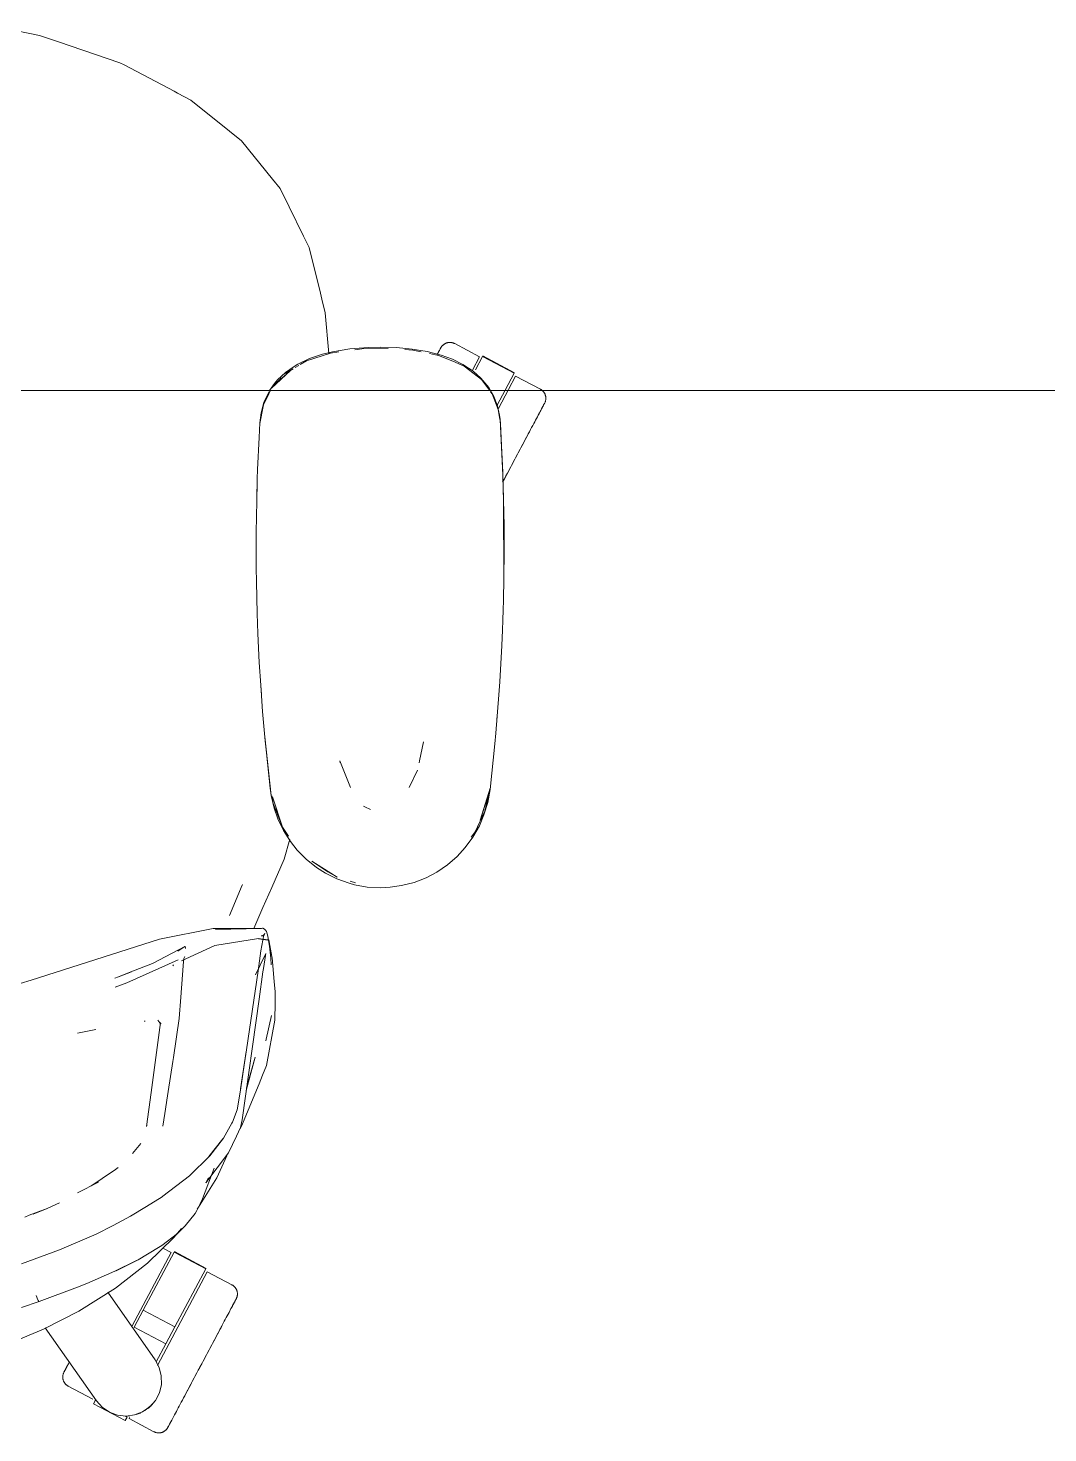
# Model space of a CAD drawing. Header units: millimetres. Extents: x 155927 to 317870, y -36033 to 97293.
# Drawn here: x 170094 to 170493, y 19776 to 20325 of the extents above; entities that cross this region are included whole.
import ezdxf

# ---------------------------------------------------------------- set-up
doc = ezdxf.new("R2010")
doc.units = ezdxf.units.MM
doc.header["$MEASUREMENT"] = 0
doc.layers.add('G-IMPT', color=8, linetype='CONTINUOUS', lineweight=9)
doc.layers.add('I-FURN', color=8, linetype='CONTINUOUS', lineweight=9)

msp = doc.modelspace()

# ---------------------------------------------------------------- linework, layer by layer
at = {"layer": 'G-IMPT'}
for p, q in [((170084.81, 20324.81), (170098.64, 20321.94)), ((170106.07, 20319.43), (170098.64, 20321.94)), ((170106.07, 20319.43), (170130.16, 20311.28)), ((170131.82, 20310.4), (170130.16, 20311.28)), ((170151.33, 20300.1), (170131.82, 20310.4)), ((170151.33, 20300.1), (170152.7, 20299.38)), ((170157.83, 20296.67), (170152.7, 20299.38)), ((170157.83, 20296.67), (170172.97, 20284.46)), ((170177.63, 20280.7), (170172.97, 20284.46)), ((170189.8, 20265.75), (170177.63, 20280.7)), ((170189.8, 20265.75), (170192.78, 20262.1)), ((170192.78, 20262.1), (170196.3, 20254.94)), ((170201.95, 20243.47), (170196.3, 20254.94)), ((170201.95, 20243.47), (170204.1, 20239.1)), ((170204.1, 20239.1), (170208.5, 20221.16)), ((170208.5, 20221.16), (170209.08, 20218.79)), ((170210.38, 20213.5), (170209.08, 20218.79)), ((170211.82, 20197.62), (170210.38, 20213.5)), ((170209.36, 20197.33), (170213.28, 20198.31)), ((170215.74, 20198.22), (170212.44, 20197.76)), ((170213.28, 20198.31), (170220.05, 20199.42)), ((170227.36, 20200), (170220.05, 20199.42)), ((170224.7, 20199.48), (170221.92, 20199.09)), ((170224.7, 20199.48), (170231.87, 20199.71)), ((170227.36, 20200), (170231.87, 20200.09)), ((170231.87, 20200.09), (170238.21, 20199.91)), ((170234.98, 20199.52), (170231.87, 20199.71)), ((170244.36, 20199.34), (170238.21, 20199.91)), ((170244.69, 20198.93), (170241.49, 20199.12)), ((170244.36, 20199.34), (170250.29, 20198.34)), ((170247.92, 20198.27), (170244.69, 20198.93)), ((170255.77, 20196.91), (170250.29, 20198.34)), ((170194.81, 20190.13), (170198.26, 20192.58)), ((170199.63, 20193.38), (170198.26, 20192.58)), ((170200.13, 20192.98), (170198.69, 20192.12)), ((170204.27, 20195.59), (170199.63, 20193.38)), ((170203.05, 20194.73), (170200.6, 20193.26)), ((170212.44, 20197.76), (170203.05, 20194.73)), ((170209.36, 20197.33), (170204.27, 20195.59)), ((170254.66, 20196.89), (170251.19, 20197.6)), ((170254.66, 20196.89), (170260.28, 20194.56)), ((170255.77, 20196.91), (170260.1, 20195.33)), ((170264.18, 20193.34), (170260.1, 20195.33)), ((170264.67, 20192.72), (170260.28, 20194.56)), ((170264.18, 20193.34), (170268.23, 20190.69)), ((170271.46, 20187.5), (170264.67, 20192.72)), ((170196.84, 20190.96), (170189.45, 20184.05)), ((170193.11, 20188), (170189.45, 20184.05)), ((170191.76, 20187.27), (170190.62, 20185.94)), ((170195.21, 20189.54), (170191.68, 20186.47)), ((170191.76, 20187.27), (170194.81, 20190.13)), ((170197.9, 20191.65), (170194.75, 20189.76)), ((170196.84, 20190.96), (170195.37, 20189.68)), ((170268.23, 20190.69), (170271.26, 20188.02)), ((170274.34, 20184.28), (170271.26, 20188.02)), ((170274.73, 20183.09), (170271.46, 20187.5)), ((170188.34, 20181.82), (170186.24, 20177.56)), ((170188.42, 20182.72), (170186.44, 20178.4)), ((170188.34, 20181.82), (170188.97, 20183.09)), ((170188.67, 20183.09), (170190.62, 20185.94)), ((170189.45, 20184.05), (170191.68, 20186.47)), ((170275.02, 20183.09), (170274.34, 20184.28)), ((170276.3, 20180.85), (170275.03, 20183.07)), ((170275.63, 20181.88), (170275.03, 20182.68)), ((170278.04, 20175.68), (170275.63, 20181.88)), ((170186.24, 20177.56), (170184.87, 20170.21)), ((170185.37, 20174.45), (170186.44, 20178.4)), ((170276.3, 20180.85), (170277.69, 20177.21)), ((170278.06, 20175.86), (170277.69, 20177.21)), ((170184.87, 20170.44), (170185.37, 20174.45)), ((170278.04, 20175.68), (170278.62, 20171.83)), ((170278.06, 20175.86), (170278.5, 20173.47)), ((170278.76, 20171.82), (170278.5, 20173.47)), ((170279.8, 20151.24), (170278.76, 20171.82)), ((170279.84, 20150.03), (170278.76, 20171.82)), ((170278.76, 20171.82), (170278.87, 20170.21)), ((170184.59, 20164.77), (170184.87, 20170.44)), ((170279.84, 20150.03), (170278.87, 20170.21)), ((170184.59, 20164.77), (170183.97, 20152.21)), ((170183.47, 20133), (170183.85, 20148.67)), ((170183.85, 20148.67), (170183.97, 20152.21)), ((170280.31, 20129.85), (170279.8, 20151.24)), ((170280.15, 20139.68), (170279.8, 20151.24)), ((170279.8, 20151.24), (170279.84, 20150.03)), ((170280.31, 20129.85), (170279.84, 20150.03)), ((170183.79, 20145.27), (170183.64, 20141.94)), ((170183.64, 20139.72), (170183.64, 20141.94)), ((170280.26, 20109.66), (170280.15, 20139.68)), ((170280.31, 20129.85), (170280.15, 20139.68)), ((170280.15, 20139.68), (170280.35, 20120.46)), ((170183.47, 20133), (170183.42, 20128.49)), ((170280.29, 20131.88), (170280.22, 20133.79)), ((170183.42, 20128.49), (170183.42, 20113.77)), ((170280.26, 20109.66), (170280.31, 20129.85)), ((170280.27, 20129.85), (170280.29, 20131.88)), ((170280.26, 20109.66), (170280.35, 20120.46)), ((170183.5, 20108.3), (170183.42, 20113.77)), ((170183.5, 20108.3), (170183.79, 20096)), ((170280.26, 20109.66), (170280.1, 20101.24)), ((170183.63, 20101.52), (170183.63, 20103.6)), ((170183.71, 20099.87), (170183.63, 20101.52)), ((170279.71, 20089.49), (170280.1, 20101.24)), ((170184.09, 20088.12), (170183.79, 20096)), ((170279.85, 20094.37), (170279.96, 20096.31)), ((170279.96, 20096.31), (170279.97, 20097.8)), ((170279.71, 20089.49), (170279.45, 20083.46)), ((170184.09, 20088.12), (170184.62, 20076.81)), ((170278.64, 20069.32), (170279.45, 20083.46)), ((170185.18, 20067.94), (170184.62, 20076.81)), ((170185.18, 20067.94), (170185.91, 20057.65)), ((170185.32, 20065.9), (170185.23, 20067.8)), ((170278.32, 20064.23), (170278.64, 20069.32)), ((170185.32, 20065.9), (170185.45, 20064.48)), ((170278.32, 20064.23), (170277.07, 20049.18)), ((170186.9, 20046.25), (170185.91, 20057.65)), ((170277.67, 20056.05), (170277.5, 20054.38)), ((170189.25, 20024.82), (170186.8, 20047.77)), ((170186.8, 20047.77), (170188.92, 20027.64)), ((170189.25, 20024.82), (170186.9, 20046.25)), ((170248.85, 20045.84), (170247.28, 20038.4)), ((170276.73, 20045.05), (170274.82, 20027.12)), ((170277.07, 20049.18), (170276.73, 20045.05)), ((170216.15, 20038.34), (170216.29, 20037.64)), ((170216.15, 20038.34), (170220.29, 20027.91)), ((170243.25, 20028.01), (170246.51, 20034.79)), ((170247.07, 20037.64), (170247.28, 20038.4)), ((170189.25, 20024.82), (170188.92, 20027.64)), ((170189.25, 20024.82), (170190.41, 20019.86)), ((170189.47, 20024.74), (170190.04, 20021.69)), ((170193.65, 20012.47), (170189.84, 20024.32)), ((170192.75, 20015.17), (170189.84, 20024.32)), ((170274.82, 20027.64), (170270.99, 20015.17)), ((170270.99, 20015.17), (170273.9, 20024.32)), ((170272.78, 20018.67), (170274.69, 20027.07)), ((170274.82, 20027.64), (170273.9, 20024.32)), ((170274.82, 20027.12), (170273.92, 20022.08)), ((170190.04, 20021.69), (170193.24, 20013.5)), ((170191.86, 20015.72), (170190.41, 20019.86)), ((170225.82, 20020.39), (170225.37, 20020.68)), ((170228.04, 20019.37), (170225.82, 20020.39)), ((170272.78, 20018.67), (170269.04, 20010.6)), ((170270.65, 20012.98), (170272.46, 20017.21)), ((170272.46, 20017.21), (170273.92, 20022.08)), ((170194.05, 20011.14), (170191.86, 20015.72)), ((170193.65, 20012.47), (170192.75, 20015.17)), ((170193.65, 20012.47), (170196.07, 20008.89)), ((170270.65, 20012.98), (170268.13, 20008.54)), ((170194.05, 20011.14), (170196.77, 20006.82)), ((170194.33, 19999.98), (170196.59, 20007.8)), ((170199.4, 20003.51), (170196.77, 20006.82)), ((170265.14, 20004.45), (170268.13, 20008.54)), ((170267.44, 20008.49), (170269.04, 20010.6)), ((170202.95, 19999.9), (170199.4, 20003.51)), ((170258.14, 19997.69), (170261.97, 20001.01)), ((170265.14, 20004.45), (170261.97, 20001.01)), ((170194.33, 19999.98), (170189.47, 19988.86)), ((170202.95, 19999.9), (170206.92, 19996.72)), ((170215.08, 19992.86), (170205.13, 19999.18)), ((170211.4, 19995.02), (170205.13, 19999.18)), ((170210.47, 19994.45), (170206.92, 19996.72)), ((170215.08, 19992.86), (170211.4, 19995.02)), ((170253.97, 19994.86), (170249.81, 19992.67)), ((170253.97, 19994.86), (170258.14, 19997.69)), ((170173.02, 19977.96), (170177.95, 19989.82)), ((170178.05, 19990.08), (170177.95, 19989.82)), ((170214.98, 19992.21), (170210.47, 19994.45)), ((170214.98, 19992.21), (170219.75, 19990.5)), ((170221.88, 19989.93), (170219.75, 19990.5)), ((170220.19, 19991.3), (170222.22, 19990.68)), ((170226.83, 19989.05), (170221.88, 19989.93)), ((170240.23, 19989.58), (170235.72, 19988.93)), ((170240.23, 19989.58), (170245.1, 19990.84)), ((170249.81, 19992.67), (170245.1, 19990.84)), ((170189.47, 19988.86), (170186.05, 19981.02)), ((170231.87, 19988.76), (170226.83, 19989.05)), ((170231.87, 19988.76), (170235.72, 19988.93)), ((170186.05, 19981.02), (170182.49, 19972.85)), ((170166.59, 19972.82), (170185.46, 19972.86)), ((170167.48, 19972.38), (170185.92, 19972.96)), ((170167.48, 19972.38), (170185.46, 19972.86)), ((170186.04, 19972.99), (170185.17, 19972.8)), ((170185.46, 19972.86), (170185.29, 19972.83)), ((170185.92, 19972.96), (170185.46, 19972.86)), ((170186.04, 19972.99), (170186.61, 19972.6)), ((170095.39, 19952.63), (170145.63, 19968.62)), ((170145.63, 19968.62), (170166.59, 19972.82)), ((170167.29, 19966.19), (170184.34, 19968.9)), ((170187.92, 19968.22), (170184.34, 19968.9)), ((170187.92, 19968.22), (170184.37, 19968.84)), ((170184.37, 19968.84), (170188.33, 19968.45)), ((170185.17, 19972.8), (170185.29, 19972.83)), ((170186.39, 19970.36), (170185.28, 19964.09)), ((170185.84, 19970.01), (170185.35, 19969.93)), ((170185.84, 19970.01), (170186.39, 19970.33)), ((170186.22, 19969.74), (170186.78, 19970.83)), ((170186.22, 19969.74), (170186.39, 19970.36)), ((170186.39, 19970.33), (170186.78, 19970.83)), ((170187.11, 19972.22), (170186.61, 19972.6)), ((170187.11, 19972.22), (170187.43, 19971.69)), ((170187.98, 19969.82), (170187.43, 19971.69)), ((170188.51, 19966.54), (170187.98, 19969.82)), ((170188.77, 19966.13), (170188.33, 19968.45)), ((170142.92, 19959.2), (170153.03, 19964.48)), ((170155.48, 19965.83), (170152.78, 19963.99)), ((170155.48, 19965.83), (170153.03, 19964.48)), ((170167.29, 19966.19), (170154.16, 19960.23)), ((170155.48, 19965.83), (170155.32, 19965.86)), ((170155.61, 19965.8), (170155.48, 19965.83)), ((170155.76, 19965.11), (170155.61, 19965.8)), ((170155.78, 19964.95), (170155.76, 19965.11)), ((170183.19, 19954.69), (170187.19, 19963.12)), ((170184.17, 19956.24), (170185.28, 19964.09)), ((170187.05, 19962.25), (170186.21, 19957.23)), ((170187.19, 19963.12), (170187.05, 19962.25)), ((170188.51, 19966.54), (170188.59, 19965.93)), ((170189.11, 19961.24), (170188.59, 19965.93)), ((170188.77, 19966.13), (170189.58, 19961.88)), ((170189.62, 19961.41), (170189.58, 19961.88)), ((170132.81, 19951.65), (170152.97, 19960.57)), ((170142.92, 19959.2), (170134.45, 19955.94)), ((170150.8, 19958.19), (170151.07, 19958.63)), ((170154.57, 19954.77), (170154.82, 19958.18)), ((170154.86, 19958.55), (170154.82, 19958.18)), ((170154.86, 19958.55), (170155.15, 19961.01)), ((170155.15, 19961.01), (170155.17, 19961.08)), ((170155.45, 19961.85), (170155.17, 19961.08)), ((170186.21, 19957.23), (170186, 19955.94)), ((170189.11, 19961.24), (170189.32, 19958.65)), ((170190.43, 19952.09), (170189.62, 19961.41)), ((170095.39, 19952.63), (170065.42, 19943.45)), ((170129.55, 19953.93), (170128.14, 19953.37)), ((170128.23, 19949.9), (170132.81, 19951.65)), ((170129.55, 19953.93), (170134.66, 19955.95)), ((170134.45, 19955.94), (170129.55, 19953.93)), ((170134.66, 19955.95), (170131.12, 19954.55)), ((170154.57, 19954.77), (170153.94, 19945.93)), ((170179.62, 19925.36), (170184.17, 19956.24)), ((170184.56, 19945.27), (170186, 19955.94)), ((170190.43, 19952.09), (170190.77, 19948.13)), ((170153.32, 19937.68), (170153.94, 19945.93)), ((170190.77, 19948.13), (170190.77, 19943.96)), ((170184.56, 19945.27), (170177.88, 19898.06)), ((170190.74, 19936.99), (170190.77, 19943.96)), ((170139.98, 19936.59), (170139.63, 19936.55)), ((170142.31, 19908.76), (170146.04, 19936.09)), ((170144.93, 19936.95), (170146.17, 19935.38)), ((170146.04, 19936.09), (170146.09, 19935.83)), ((170146.13, 19935.59), (170146.09, 19935.83)), ((170153.31, 19937.6), (170151.1, 19922.39)), ((170153.31, 19937.6), (170153.32, 19937.68)), ((170189.33, 19938.86), (170187.29, 19929.55)), ((170190.74, 19936.99), (170187.5, 19919.3)), ((170113.5, 19931.91), (170120.76, 19933.33)), ((170187.29, 19929.55), (170187.14, 19928.98)), ((170179.52, 19924.76), (170177.22, 19909.6)), ((170179.62, 19925.36), (170177.29, 19910.17)), ((170179.52, 19924.76), (170177.29, 19910.17)), ((170150.85, 19920.84), (170148.99, 19909.06)), ((170151.1, 19922.39), (170150.85, 19920.84)), ((170183.01, 19922.48), (170179.51, 19909.53)), ((170183.01, 19922.48), (170179.66, 19910.59)), ((170187.5, 19919.3), (170185.91, 19915.44)), ((170184.52, 19912.07), (170185.91, 19915.44)), ((170142.31, 19908.76), (170140.53, 19895.4)), ((170147.66, 19900.57), (170148.72, 19907.41)), ((170148.72, 19907.41), (170148.99, 19909.06)), ((170175.92, 19901.93), (170177.22, 19909.6)), ((170177.72, 19895.62), (170184.52, 19912.07)), ((170174.17, 19897.13), (170175.92, 19901.93)), ((170147.66, 19900.57), (170146.91, 19895.5)), ((170170.67, 19890.88), (170173.95, 19896.71)), ((170174.17, 19897.13), (170173.95, 19896.71)), ((170177.88, 19898.06), (170177.24, 19895.06)), ((170140.53, 19895.4), (170140.67, 19895.87)), ((170170.34, 19890.65), (170164.94, 19883.7)), ((170165.25, 19883.91), (170170.67, 19890.88)), ((170170.34, 19890.65), (170167.75, 19887.28)), ((170172.61, 19885.12), (170175.67, 19891.7)), ((170175.67, 19891.7), (170177.24, 19895.06)), ((170176.95, 19894.45), (170177.72, 19895.62)), ((170135.03, 19884.9), (170138.36, 19888.81)), ((170163.69, 19873.47), (170172.61, 19885.12)), ((170164.94, 19883.7), (170167.75, 19887.28)), ((170165.25, 19883.91), (170157.35, 19876.18)), ((170167.98, 19875.36), (170171.96, 19883.99)), ((170118.93, 19872.18), (170122.68, 19874.74)), ((170122.68, 19874.74), (170123.26, 19875.14)), ((170123.26, 19875.14), (170128.39, 19878.63)), ((170128.39, 19878.63), (170129.5, 19879.38)), ((170157.35, 19876.18), (170146.91, 19868.16)), ((170160.86, 19863.91), (170167.98, 19875.36)), ((170166.92, 19879.13), (170162.41, 19867.22)), ((170163.69, 19873.47), (170164.81, 19875.42)), ((170113.49, 19869.45), (170121.7, 19873.69)), ((170118.93, 19872.18), (170121.7, 19873.69)), ((170101.71, 19863.43), (170094.62, 19860.71)), ((170101.71, 19863.43), (170096.26, 19861.12)), ((170106.55, 19865.63), (170101.71, 19863.43)), ((170140.56, 19864.1), (170134.33, 19860.34)), ((170140.56, 19864.1), (170146.65, 19867.99)), ((170146.91, 19868.16), (170146.65, 19867.99)), ((170160.17, 19862.56), (170161.34, 19864.99)), ((170160.86, 19863.91), (170160.36, 19863.15)), ((170161.34, 19864.99), (170162.41, 19867.22)), ((170092.9, 19860.05), (170094.62, 19860.71)), ((170127.54, 19856.77), (170134.33, 19860.34)), ((170159.55, 19861.42), (170155.69, 19856.56)), ((170160.17, 19862.56), (170159.55, 19861.42)), ((170106.58, 19847.2), (170120.81, 19853.38)), ((170127.54, 19856.77), (170120.81, 19853.38)), ((170152.67, 19853.66), (170146.54, 19848.95)), ((170154.16, 19855.57), (170151.25, 19851.99)), ((170152.67, 19853.66), (170155.69, 19856.56)), ((170106.58, 19847.2), (170091.71, 19841.74)), ((170137.25, 19843.35), (170145.25, 19848.08)), ((170151.25, 19851.99), (170140.95, 19842.03)), ((170146.54, 19848.95), (170145.25, 19848.08)), ((170128.19, 19838.82), (170137.25, 19843.35)), ((170128.19, 19838.82), (170136.65, 19843.05)), ((170128.35, 19832.23), (170140.95, 19842.03)), ((170128.64, 19839.04), (170137.25, 19843.35)), ((170137.25, 19843.35), (170136.65, 19843.05)), ((170128.19, 19838.82), (170117.24, 19834.05)), ((170128.64, 19839.04), (170128.19, 19838.82)), ((170113.56, 19832.57), (170098.59, 19827)), ((170117.24, 19834.05), (170113.56, 19832.57)), ((170128.35, 19832.23), (170114.06, 19823.25)), ((170098.6, 19827.04), (170091.66, 19824.63)), ((170097.81, 19828.27), (170097.39, 19829.32)), ((170097.39, 19829.32), (170097.61, 19828.73)), ((170097.81, 19828.27), (170097.61, 19828.73)), ((170097.81, 19828.27), (170098.09, 19827.62)), ((170097.81, 19828.27), (170098.19, 19827.44)), ((170098.09, 19827.62), (170098.19, 19827.44)), ((170098.46, 19827.04), (170098.19, 19827.44)), ((170098.19, 19827.44), (170098.42, 19827.05)), ((170098.46, 19827.04), (170098.42, 19827.05)), ((170098.59, 19827), (170098.46, 19827.04)), ((170098.46, 19827.04), (170098.6, 19827.04)), ((170114.06, 19823.25), (170100.28, 19816.16)), ((170082.3, 19808.65), (170100.28, 19816.16))]:
    msp.add_line(p, q, dxfattribs=at)
at = {"layer": 'I-FURN'}
for p, q in [((170254.69, 20198.18), (170254.5, 20197.81)), ((170254.59, 20197.99), (170254.78, 20198.34)), ((170254.87, 20198.52), (170254.69, 20198.18)), ((170254.78, 20198.34), (170254.95, 20198.66)), ((170255.03, 20198.81), (170254.87, 20198.52)), ((170254.95, 20198.66), (170255.1, 20198.94)), ((170255.17, 20199.07), (170255.03, 20198.81)), ((170255.1, 20198.94), (170255.22, 20199.18)), ((170255.28, 20199.29), (170255.17, 20199.07)), ((170255.22, 20199.18), (170255.33, 20199.38)), ((170255.38, 20199.47), (170255.28, 20199.29)), ((170255.33, 20199.38), (170255.42, 20199.54)), ((170255.45, 20199.61), (170255.38, 20199.47)), ((170255.42, 20199.54), (170255.48, 20199.66)), ((170255.51, 20199.71), (170255.45, 20199.61)), ((170255.48, 20199.66), (170255.53, 20199.75)), ((170255.54, 20199.77), (170255.51, 20199.71)), ((170255.53, 20199.75), (170255.55, 20199.79)), ((170255.55, 20199.79), (170255.54, 20199.77)), ((170255.55, 20199.79), (170255.63, 20199.93)), ((170255.55, 20199.79), (170255.55, 20199.79)), ((170255.63, 20199.93), (170255.71, 20200.07)), ((170255.71, 20200.07), (170255.8, 20200.21)), ((170255.8, 20200.21), (170255.9, 20200.34)), ((170255.9, 20200.34), (170256, 20200.46)), ((170256, 20200.46), (170256.1, 20200.59)), ((170256.1, 20200.59), (170256.21, 20200.7)), ((170256.21, 20200.7), (170256.33, 20200.82)), ((170256.33, 20200.82), (170256.44, 20200.93)), ((170256.44, 20200.93), (170256.57, 20201.03)), ((170256.57, 20201.03), (170256.7, 20201.13)), ((170256.7, 20201.13), (170256.83, 20201.22)), ((170256.83, 20201.22), (170256.96, 20201.31)), ((170256.96, 20201.31), (170257.1, 20201.39)), ((170257.1, 20201.39), (170257.24, 20201.47)), ((170257.24, 20201.47), (170257.38, 20201.54)), ((170257.38, 20201.54), (170257.53, 20201.61)), ((170257.53, 20201.61), (170257.68, 20201.67)), ((170257.68, 20201.67), (170257.83, 20201.72)), ((170257.83, 20201.72), (170257.99, 20201.77)), ((170257.99, 20201.77), (170258.14, 20201.81)), ((170258.14, 20201.81), (170258.3, 20201.85)), ((170258.3, 20201.85), (170258.46, 20201.88)), ((170258.46, 20201.88), (170258.62, 20201.9)), ((170258.62, 20201.9), (170258.78, 20201.92)), ((170258.78, 20201.92), (170258.94, 20201.93)), ((170258.94, 20201.93), (170259.1, 20201.93)), ((170259.1, 20201.93), (170259.26, 20201.93)), ((170259.26, 20201.93), (170259.42, 20201.92)), ((170259.42, 20201.92), (170259.58, 20201.9)), ((170259.58, 20201.9), (170259.74, 20201.88)), ((170259.74, 20201.88), (170259.9, 20201.85)), ((170259.9, 20201.85), (170260.06, 20201.82)), ((170260.06, 20201.82), (170260.21, 20201.78)), ((170260.21, 20201.78), (170260.37, 20201.73)), ((170260.37, 20201.73), (170260.52, 20201.68)), ((170260.52, 20201.68), (170260.67, 20201.62)), ((170260.67, 20201.62), (170260.82, 20201.55)), ((170260.82, 20201.55), (170260.96, 20201.48)), ((170260.96, 20201.48), (170261, 20201.46)), ((170270.69, 20196.31), (170261, 20201.46)), ((170254.15, 20197.16), (170254.38, 20197.59)), ((170254.5, 20197.81), (170254.28, 20197.4)), ((170254.38, 20197.59), (170254.59, 20197.99)), ((170267.93, 20191.12), (170270.69, 20196.31)), ((170269.1, 20191.2), (170271.92, 20196.49)), ((170271.92, 20196.49), (170284.28, 20189.92)), ((170284.37, 20190.09), (170272.01, 20196.67)), ((170284.28, 20189.92), (170280.72, 20183.23)), ((170282, 20183.51), (170284.81, 20188.8)), ((170294.5, 20183.65), (170284.81, 20188.8)), ((169394.07, 20183.09), (171394.07, 20183.09)), ((171394.07, 20183.09), (169394.07, 20183.09)), ((170280.72, 20183.23), (170277.63, 20177.41)), ((170278.08, 20176.13), (170282, 20183.51)), ((170294.5, 20183.65), (170294.64, 20183.57)), ((170294.64, 20183.57), (170294.78, 20183.49)), ((170294.78, 20183.49), (170294.91, 20183.4)), ((170294.91, 20183.4), (170295.04, 20183.3)), ((170295.04, 20183.3), (170295.17, 20183.2)), ((170295.17, 20183.2), (170295.29, 20183.1)), ((170295.29, 20183.1), (170295.41, 20182.99)), ((170295.41, 20182.99), (170295.52, 20182.87)), ((170295.52, 20182.87), (170295.63, 20182.75)), ((170295.63, 20182.75), (170295.74, 20182.63)), ((170295.74, 20182.63), (170295.84, 20182.5)), ((170295.84, 20182.5), (170295.93, 20182.37)), ((170295.93, 20182.37), (170296.02, 20182.24)), ((170296.02, 20182.24), (170296.1, 20182.1)), ((170296.1, 20182.1), (170296.18, 20181.96)), ((170296.18, 20181.96), (170296.25, 20181.81)), ((170296.25, 20181.81), (170296.32, 20181.67)), ((170296.32, 20181.67), (170296.38, 20181.52)), ((170295.11, 20176.21), (170294.89, 20175.8)), ((170295, 20176), (170295.2, 20176.39)), ((170295.31, 20176.59), (170295.11, 20176.21)), ((170295.2, 20176.39), (170295.39, 20176.75)), ((170295.49, 20176.92), (170295.31, 20176.59)), ((170295.39, 20176.75), (170295.56, 20177.06)), ((170295.65, 20177.22), (170295.49, 20176.92)), ((170295.56, 20177.06), (170295.71, 20177.34)), ((170295.78, 20177.48), (170295.65, 20177.22)), ((170295.71, 20177.34), (170295.84, 20177.58)), ((170295.9, 20177.7), (170295.78, 20177.48)), ((170295.84, 20177.58), (170295.95, 20177.78)), ((170296, 20177.88), (170295.9, 20177.7)), ((170295.95, 20177.78), (170296.03, 20177.95)), ((170296.07, 20178.02), (170296, 20177.88)), ((170296.03, 20177.95), (170296.1, 20178.07)), ((170296.12, 20178.12), (170296.07, 20178.02)), ((170296.1, 20178.07), (170296.14, 20178.15)), ((170296.16, 20178.18), (170296.12, 20178.12)), ((170296.14, 20178.15), (170296.16, 20178.19)), ((170296.17, 20178.2), (170296.16, 20178.18)), ((170296.16, 20178.19), (170296.17, 20178.2)), ((170296.19, 20178.24), (170296.17, 20178.2)), ((170296.26, 20178.38), (170296.19, 20178.24)), ((170296.32, 20178.53), (170296.26, 20178.38)), ((170296.38, 20178.68), (170296.32, 20178.53)), ((170296.38, 20181.52), (170296.43, 20181.37)), ((170296.44, 20178.83), (170296.38, 20178.68)), ((170296.43, 20181.37), (170296.48, 20181.21)), ((170296.48, 20178.98), (170296.44, 20178.83)), ((170296.48, 20181.21), (170296.52, 20181.06)), ((170296.52, 20179.14), (170296.48, 20178.98)), ((170296.52, 20181.06), (170296.56, 20180.9)), ((170296.56, 20179.3), (170296.52, 20179.14)), ((170296.56, 20180.9), (170296.58, 20180.74)), ((170296.59, 20179.46), (170296.56, 20179.3)), ((170296.58, 20180.74), (170296.61, 20180.58)), ((170296.61, 20179.62), (170296.59, 20179.46)), ((170296.61, 20180.58), (170296.62, 20180.42)), ((170296.63, 20179.78), (170296.61, 20179.62)), ((170296.62, 20180.42), (170296.63, 20180.26)), ((170296.63, 20180.26), (170296.64, 20180.1)), ((170296.64, 20180.1), (170296.63, 20179.94)), ((170296.63, 20179.94), (170296.63, 20179.78)), ((170291.9, 20170.18), (170292.29, 20170.9)), ((170292.29, 20170.9), (170292.66, 20171.6)), ((170292.66, 20171.6), (170293.01, 20172.26)), ((170293.01, 20172.26), (170293.35, 20172.89)), ((170293.35, 20172.89), (170293.67, 20173.5)), ((170293.83, 20173.81), (170293.52, 20173.22)), ((170293.67, 20173.5), (170293.97, 20174.06)), ((170294.12, 20174.36), (170293.83, 20173.81)), ((170293.97, 20174.06), (170294.25, 20174.6)), ((170294.4, 20174.88), (170294.12, 20174.36)), ((170294.25, 20174.6), (170294.52, 20175.1)), ((170294.66, 20175.36), (170294.4, 20174.88)), ((170294.52, 20175.1), (170294.77, 20175.57)), ((170294.89, 20175.8), (170294.66, 20175.36)), ((170294.77, 20175.57), (170295, 20176)), ((170288.84, 20164.43), (170289.32, 20165.31)), ((170289.57, 20165.79), (170289.1, 20164.91)), ((170289.32, 20165.31), (170289.78, 20166.18)), ((170290.02, 20166.64), (170289.57, 20165.79)), ((170289.78, 20166.18), (170290.23, 20167.03)), ((170290.47, 20167.48), (170290.02, 20166.64)), ((170290.23, 20167.03), (170290.67, 20167.85)), ((170290.67, 20167.85), (170291.09, 20168.65)), ((170291.09, 20168.65), (170291.5, 20169.43)), ((170291.5, 20169.43), (170291.9, 20170.18)), ((170285.84, 20158.77), (170286.36, 20159.75)), ((170286.63, 20160.27), (170286.12, 20159.3)), ((170286.36, 20159.75), (170286.87, 20160.71)), ((170287.14, 20161.22), (170286.63, 20160.27)), ((170286.87, 20160.71), (170287.37, 20161.66)), ((170287.64, 20162.17), (170287.14, 20161.22)), ((170287.37, 20161.66), (170287.87, 20162.6)), ((170288.14, 20163.1), (170287.64, 20162.17)), ((170287.87, 20162.6), (170288.36, 20163.52)), ((170288.62, 20164.01), (170288.14, 20163.1)), ((170288.36, 20163.52), (170288.84, 20164.43)), ((170289.1, 20164.91), (170288.62, 20164.01)), ((170283.48, 20154.34), (170282.94, 20153.33)), ((170283.19, 20153.79), (170283.72, 20154.8)), ((170284.01, 20155.34), (170283.48, 20154.34)), ((170283.72, 20154.8), (170284.26, 20155.8)), ((170284.54, 20156.34), (170284.01, 20155.34)), ((170284.26, 20155.8), (170284.79, 20156.8)), ((170285.07, 20157.33), (170284.54, 20156.34)), ((170284.79, 20156.8), (170285.31, 20157.79)), ((170285.6, 20158.32), (170285.07, 20157.33)), ((170285.31, 20157.79), (170285.84, 20158.77)), ((170286.12, 20159.3), (170285.6, 20158.32)), ((170280, 20147.8), (170280.53, 20148.79)), ((170280.81, 20149.32), (170280.29, 20148.33)), ((170280.53, 20148.79), (170281.06, 20149.78)), ((170281.34, 20150.32), (170280.81, 20149.32)), ((170281.06, 20149.78), (170281.59, 20150.78)), ((170281.88, 20151.32), (170281.34, 20150.32)), ((170281.59, 20150.78), (170282.12, 20151.78)), ((170282.41, 20152.33), (170281.88, 20151.32)), ((170282.12, 20151.78), (170282.66, 20152.79)), ((170282.94, 20153.33), (170282.41, 20152.33)), ((170282.66, 20152.79), (170283.19, 20153.79)), ((170280.29, 20148.33), (170279.76, 20147.35)), ((170150.13, 19846.18), (170146.97, 19847.86)), ((170134.87, 19817.48), (170150.13, 19846.18)), ((170139.28, 19823.66), (170151.36, 19846.36)), ((170151.36, 19846.36), (170163.72, 19839.79)), ((170163.81, 19839.96), (170151.45, 19846.54)), ((170144.79, 19802.06), (170164.25, 19838.67)), ((170163.72, 19839.79), (170151.64, 19817.08)), ((170173.94, 19833.52), (170164.25, 19838.67)), ((170125.39, 19830.68), (170143.9, 19804.25)), ((170173.94, 19833.52), (170174.08, 19833.44)), ((170174.08, 19833.44), (170174.22, 19833.36)), ((170174.22, 19833.36), (170174.35, 19833.27)), ((170174.35, 19833.27), (170174.48, 19833.17)), ((170174.48, 19833.17), (170174.61, 19833.07)), ((170174.61, 19833.07), (170174.73, 19832.97)), ((170174.73, 19832.97), (170174.85, 19832.86)), ((170174.85, 19832.86), (170174.96, 19832.74)), ((170174.96, 19832.74), (170175.07, 19832.62)), ((170175.07, 19832.62), (170175.18, 19832.5)), ((170175.18, 19832.5), (170175.28, 19832.37)), ((170175.28, 19832.37), (170175.37, 19832.24)), ((170175.37, 19832.24), (170175.46, 19832.11)), ((170175.46, 19832.11), (170175.54, 19831.97)), ((170175.54, 19831.97), (170175.62, 19831.83)), ((170175.62, 19831.83), (170175.69, 19831.68)), ((170175.69, 19831.68), (170175.76, 19831.54)), ((170175.76, 19831.54), (170175.82, 19831.39)), ((170175.82, 19831.39), (170175.87, 19831.24)), ((170175.87, 19831.24), (170175.92, 19831.08)), ((170175.92, 19831.08), (170175.96, 19830.93)), ((170175.96, 19830.93), (170176, 19830.77)), ((170176, 19830.77), (170176.03, 19830.61)), ((170176.03, 19830.61), (170176.05, 19830.45)), ((170176.05, 19830.45), (170176.06, 19830.29)), ((170176.06, 19830.29), (170176.07, 19830.13)), ((170176.07, 19830.13), (170176.08, 19829.97)), ((170173.84, 19824.75), (170173.56, 19824.23)), ((170173.69, 19824.47), (170173.96, 19824.97)), ((170174.1, 19825.23), (170173.84, 19824.75)), ((170173.96, 19824.97), (170174.21, 19825.44)), ((170174.33, 19825.67), (170174.1, 19825.23)), ((170174.21, 19825.44), (170174.44, 19825.87)), ((170174.55, 19826.08), (170174.33, 19825.67)), ((170174.44, 19825.87), (170174.65, 19826.26)), ((170174.75, 19826.46), (170174.55, 19826.08)), ((170174.65, 19826.26), (170174.83, 19826.62)), ((170174.93, 19826.79), (170174.75, 19826.46)), ((170174.83, 19826.62), (170175, 19826.93)), ((170175.09, 19827.09), (170174.93, 19826.79)), ((170175, 19826.93), (170175.15, 19827.21)), ((170175.22, 19827.35), (170175.09, 19827.09)), ((170175.15, 19827.21), (170175.28, 19827.45)), ((170175.34, 19827.57), (170175.22, 19827.35)), ((170175.28, 19827.45), (170175.39, 19827.65)), ((170175.44, 19827.75), (170175.34, 19827.57)), ((170175.39, 19827.65), (170175.47, 19827.82)), ((170175.51, 19827.89), (170175.44, 19827.75)), ((170175.47, 19827.82), (170175.54, 19827.94)), ((170175.56, 19827.99), (170175.51, 19827.89)), ((170175.54, 19827.94), (170175.58, 19828.02)), ((170175.6, 19828.05), (170175.56, 19827.99)), ((170175.58, 19828.02), (170175.6, 19828.06)), ((170175.61, 19828.07), (170175.6, 19828.05)), ((170175.6, 19828.06), (170175.61, 19828.07)), ((170175.63, 19828.11), (170175.61, 19828.07)), ((170175.7, 19828.25), (170175.63, 19828.11)), ((170175.76, 19828.4), (170175.7, 19828.25)), ((170175.82, 19828.55), (170175.76, 19828.4)), ((170175.88, 19828.7), (170175.82, 19828.55)), ((170175.92, 19828.85), (170175.88, 19828.7)), ((170175.96, 19829.01), (170175.92, 19828.85)), ((170176, 19829.17), (170175.96, 19829.01)), ((170176.03, 19829.33), (170176, 19829.17)), ((170176.05, 19829.49), (170176.03, 19829.33)), ((170176.07, 19829.65), (170176.05, 19829.49)), ((170176.08, 19829.81), (170176.07, 19829.65)), ((170176.08, 19829.97), (170176.08, 19829.81)), ((170135.75, 19817.01), (170139.28, 19823.66)), ((170139.28, 19823.66), (170151.64, 19817.08)), ((170170.53, 19818.52), (170170.94, 19819.3)), ((170170.94, 19819.3), (170171.34, 19820.05)), ((170171.34, 19820.05), (170171.73, 19820.77)), ((170171.73, 19820.77), (170172.1, 19821.47)), ((170172.1, 19821.47), (170172.45, 19822.13)), ((170172.45, 19822.13), (170172.79, 19822.76)), ((170172.79, 19822.76), (170173.11, 19823.37)), ((170173.27, 19823.68), (170172.96, 19823.09)), ((170173.11, 19823.37), (170173.41, 19823.93)), ((170173.56, 19824.23), (170173.27, 19823.68)), ((170173.41, 19823.93), (170173.69, 19824.47)), ((170120.97, 19788.2), (170100.95, 19816.79)), ((170135.75, 19817.01), (170148.11, 19810.44)), ((170151.64, 19817.08), (170148.11, 19810.44)), ((170168.06, 19813.88), (170167.58, 19812.97)), ((170167.8, 19813.39), (170168.28, 19814.3)), ((170168.54, 19814.78), (170168.06, 19813.88)), ((170168.28, 19814.3), (170168.76, 19815.18)), ((170169.01, 19815.66), (170168.54, 19814.78)), ((170168.76, 19815.18), (170169.22, 19816.05)), ((170169.46, 19816.51), (170169.01, 19815.66)), ((170169.22, 19816.05), (170169.67, 19816.9)), ((170169.91, 19817.35), (170169.46, 19816.51)), ((170169.67, 19816.9), (170170.11, 19817.72)), ((170170.11, 19817.72), (170170.53, 19818.52)), ((170148.11, 19810.44), (170144.36, 19803.38)), ((170165.04, 19808.19), (170164.51, 19807.2)), ((170164.75, 19807.66), (170165.28, 19808.64)), ((170165.56, 19809.17), (170165.04, 19808.19)), ((170165.28, 19808.64), (170165.8, 19809.62)), ((170166.07, 19810.14), (170165.56, 19809.17)), ((170165.8, 19809.62), (170166.31, 19810.58)), ((170166.58, 19811.1), (170166.07, 19810.14)), ((170166.31, 19810.58), (170166.81, 19811.53)), ((170167.08, 19812.04), (170166.58, 19811.1)), ((170166.81, 19811.53), (170167.31, 19812.47)), ((170167.58, 19812.97), (170167.08, 19812.04)), ((170167.31, 19812.47), (170167.8, 19813.39)), ((170109.77, 19802.23), (170110.03, 19802.71)), ((170110.17, 19802.99), (170109.91, 19802.49)), ((170110.03, 19802.71), (170110.3, 19803.23)), ((170110.46, 19803.52), (170110.17, 19802.99)), ((170143.9, 19804.25), (170145.49, 19801.27)), ((170161.56, 19801.65), (170162.1, 19802.66)), ((170162.39, 19803.2), (170161.85, 19802.2)), ((170162.1, 19802.66), (170162.63, 19803.66)), ((170162.92, 19804.21), (170162.39, 19803.2)), ((170162.63, 19803.66), (170163.17, 19804.67)), ((170163.45, 19805.21), (170162.92, 19804.21)), ((170163.17, 19804.67), (170163.7, 19805.67)), ((170163.98, 19806.21), (170163.45, 19805.21)), ((170163.7, 19805.67), (170164.23, 19806.67)), ((170164.51, 19807.2), (170163.98, 19806.21)), ((170164.23, 19806.67), (170164.75, 19807.66)), ((170107.79, 19797.65), (170107.8, 19797.81)), ((170107.79, 19797.49), (170107.79, 19797.65)), ((170107.79, 19797.33), (170107.79, 19797.49)), ((170107.8, 19797.17), (170107.79, 19797.33)), ((170107.8, 19797.81), (170107.82, 19797.97)), ((170107.82, 19797.01), (170107.8, 19797.17)), ((170107.82, 19797.97), (170107.84, 19798.13)), ((170107.84, 19798.13), (170107.87, 19798.29)), ((170107.87, 19798.29), (170107.9, 19798.45)), ((170107.9, 19798.45), (170107.94, 19798.6)), ((170107.94, 19798.6), (170107.99, 19798.76)), ((170107.99, 19798.76), (170108.04, 19798.91)), ((170108.04, 19798.91), (170108.1, 19799.06)), ((170108.1, 19799.06), (170108.17, 19799.21)), ((170108.17, 19799.21), (170108.24, 19799.35)), ((170108.24, 19799.35), (170108.26, 19799.39)), ((170108.28, 19799.44), (170108.26, 19799.39)), ((170108.26, 19799.39), (170108.27, 19799.41)), ((170108.26, 19799.39), (170108.26, 19799.39)), ((170108.27, 19799.41), (170108.3, 19799.47)), ((170108.33, 19799.52), (170108.28, 19799.44)), ((170108.3, 19799.47), (170108.36, 19799.57)), ((170108.39, 19799.64), (170108.33, 19799.52)), ((170108.36, 19799.57), (170108.43, 19799.71)), ((170108.48, 19799.8), (170108.39, 19799.64)), ((170108.43, 19799.71), (170108.53, 19799.89)), ((170108.59, 19800), (170108.48, 19799.8)), ((170108.53, 19799.89), (170108.64, 19800.11)), ((170108.71, 19800.24), (170108.59, 19800)), ((170108.64, 19800.11), (170108.78, 19800.37)), ((170108.86, 19800.52), (170108.71, 19800.24)), ((170108.78, 19800.37), (170108.94, 19800.67)), ((170109.03, 19800.84), (170108.86, 19800.52)), ((170108.94, 19800.67), (170109.12, 19801)), ((170109.22, 19801.2), (170109.03, 19800.84)), ((170109.12, 19801), (170109.31, 19801.37)), ((170109.43, 19801.59), (170109.22, 19801.2)), ((170109.31, 19801.37), (170109.53, 19801.78)), ((170109.66, 19802.02), (170109.43, 19801.59)), ((170109.53, 19801.78), (170109.77, 19802.23)), ((170109.91, 19802.49), (170109.66, 19802.02)), ((170145.49, 19801.27), (170146.32, 19798)), ((170146.32, 19798), (170146.34, 19794.63)), ((170159.2, 19797.22), (170158.69, 19796.24)), ((170158.92, 19796.69), (170159.44, 19797.67)), ((170159.73, 19798.2), (170159.2, 19797.22)), ((170159.44, 19797.67), (170159.97, 19798.66)), ((170160.25, 19799.19), (170159.73, 19798.2)), ((170159.97, 19798.66), (170160.5, 19799.65)), ((170160.78, 19800.19), (170160.25, 19799.19)), ((170160.5, 19799.65), (170161.03, 19800.65)), ((170161.32, 19801.19), (170160.78, 19800.19)), ((170161.03, 19800.65), (170161.56, 19801.65)), ((170161.85, 19802.2), (170161.32, 19801.19)), ((170107.84, 19796.85), (170107.82, 19797.01)), ((170107.87, 19796.69), (170107.84, 19796.85)), ((170107.91, 19796.53), (170107.87, 19796.69)), ((170107.95, 19796.37), (170107.91, 19796.53)), ((170108, 19796.22), (170107.95, 19796.37)), ((170108.05, 19796.07), (170108, 19796.22)), ((170108.11, 19795.92), (170108.05, 19796.07)), ((170108.18, 19795.77), (170108.11, 19795.92)), ((170108.25, 19795.63), (170108.18, 19795.77)), ((170108.32, 19795.49), (170108.25, 19795.63)), ((170108.41, 19795.35), (170108.32, 19795.49)), ((170108.5, 19795.21), (170108.41, 19795.35)), ((170108.59, 19795.08), (170108.5, 19795.21)), ((170108.69, 19794.96), (170108.59, 19795.08)), ((170108.79, 19794.83), (170108.69, 19794.96)), ((170108.9, 19794.71), (170108.79, 19794.83)), ((170109.02, 19794.6), (170108.9, 19794.71)), ((170109.13, 19794.49), (170109.02, 19794.6)), ((170109.26, 19794.39), (170109.13, 19794.49)), ((170109.38, 19794.29), (170109.26, 19794.39)), ((170109.51, 19794.19), (170109.38, 19794.29)), ((170109.65, 19794.1), (170109.51, 19794.19)), ((170109.79, 19794.02), (170109.65, 19794.1)), ((170109.93, 19793.94), (170109.79, 19794.02)), ((170109.93, 19793.94), (170119.61, 19788.79)), ((170146.34, 19794.63), (170145.55, 19791.35)), ((170155.94, 19791.08), (170156.42, 19791.98)), ((170156.68, 19792.47), (170156.2, 19791.56)), ((170156.42, 19791.98), (170156.9, 19792.89)), ((170157.17, 19793.39), (170156.68, 19792.47)), ((170156.9, 19792.89), (170157.4, 19793.82)), ((170157.67, 19794.33), (170157.17, 19793.39)), ((170157.4, 19793.82), (170157.9, 19794.77)), ((170158.17, 19795.28), (170157.67, 19794.33)), ((170157.9, 19794.77), (170158.41, 19795.72)), ((170158.69, 19796.24), (170158.17, 19795.28)), ((170158.41, 19795.72), (170158.92, 19796.69)), ((170119.81, 19787.04), (170120.56, 19788.43)), ((170119.81, 19787.04), (170132.18, 19780.47)), ((170120.56, 19788.43), (170120.51, 19788.35)), ((170123.23, 19785.69), (170120.97, 19788.2)), ((170139.86, 19784.36), (170142.65, 19786.65)), ((170144.01, 19788.35), (170141.79, 19785.81)), ((170142.65, 19786.65), (170143.8, 19788.07)), ((170145.55, 19791.35), (170144.01, 19788.35)), ((170152.93, 19785.42), (170153.32, 19786.15)), ((170153.32, 19786.15), (170153.72, 19786.91)), ((170153.72, 19786.91), (170154.14, 19787.7)), ((170154.14, 19787.7), (170154.58, 19788.51)), ((170154.58, 19788.51), (170155.02, 19789.35)), ((170155.02, 19789.35), (170155.47, 19790.21)), ((170155.47, 19790.21), (170155.94, 19791.08)), ((170126.02, 19783.79), (170123.23, 19785.69)), ((170129.18, 19782.61), (170126.02, 19783.79)), ((170132.53, 19782.23), (170129.18, 19782.61)), ((170132.92, 19781.86), (170132.16, 19782.26)), ((170132.92, 19781.86), (170132.18, 19780.47)), ((170135.88, 19782.66), (170132.53, 19782.23)), ((170132.87, 19781.77), (170132.92, 19781.86)), ((170133.74, 19781.28), (170133.94, 19781.65)), ((170133.74, 19781.28), (170143.42, 19776.13)), ((170139.02, 19783.88), (170135.88, 19782.66)), ((170141.79, 19785.81), (170139.02, 19783.88)), ((170150.52, 19780.89), (170150.27, 19780.42)), ((170150.39, 19780.63), (170150.64, 19781.12)), ((170150.79, 19781.39), (170150.52, 19780.89)), ((170150.64, 19781.12), (170150.92, 19781.63)), ((170151.07, 19781.93), (170150.79, 19781.39)), ((170150.92, 19781.63), (170151.21, 19782.18)), ((170151.38, 19782.5), (170151.07, 19781.93)), ((170151.21, 19782.18), (170151.52, 19782.77)), ((170151.52, 19782.77), (170151.85, 19783.38)), ((170151.85, 19783.38), (170152.19, 19784.03)), ((170152.19, 19784.03), (170152.55, 19784.71)), ((170152.55, 19784.71), (170152.93, 19785.42)), ((170143.46, 19776.11), (170143.42, 19776.13)), ((170143.61, 19776.04), (170143.46, 19776.11)), ((170143.75, 19775.97), (170143.61, 19776.04)), ((170143.9, 19775.91), (170143.75, 19775.97)), ((170144.06, 19775.86), (170143.9, 19775.91)), ((170144.21, 19775.81), (170144.06, 19775.86)), ((170144.37, 19775.77), (170144.21, 19775.81)), ((170144.52, 19775.73), (170144.37, 19775.77)), ((170144.68, 19775.71), (170144.52, 19775.73)), ((170144.84, 19775.68), (170144.68, 19775.71)), ((170145, 19775.67), (170144.84, 19775.68)), ((170145.16, 19775.66), (170145, 19775.67)), ((170145.33, 19775.66), (170145.16, 19775.66)), ((170145.49, 19775.66), (170145.33, 19775.66)), ((170145.65, 19775.67), (170145.49, 19775.66)), ((170145.81, 19775.69), (170145.65, 19775.67)), ((170145.97, 19775.71), (170145.81, 19775.69)), ((170146.13, 19775.74), (170145.97, 19775.71)), ((170146.28, 19775.77), (170146.13, 19775.74)), ((170146.44, 19775.81), (170146.28, 19775.77)), ((170146.59, 19775.86), (170146.44, 19775.81)), ((170146.74, 19775.92), (170146.59, 19775.86)), ((170146.89, 19775.98), (170146.74, 19775.92)), ((170147.04, 19776.04), (170146.89, 19775.98)), ((170147.19, 19776.11), (170147.04, 19776.04)), ((170147.33, 19776.19), (170147.19, 19776.11)), ((170147.46, 19776.28), (170147.33, 19776.19)), ((170147.6, 19776.36), (170147.46, 19776.28)), ((170147.73, 19776.46), (170147.6, 19776.36)), ((170147.86, 19776.56), (170147.73, 19776.46)), ((170147.98, 19776.66), (170147.86, 19776.56)), ((170148.1, 19776.77), (170147.98, 19776.66)), ((170148.21, 19776.88), (170148.1, 19776.77)), ((170148.32, 19777), (170148.21, 19776.88)), ((170148.43, 19777.12), (170148.32, 19777)), ((170148.53, 19777.25), (170148.43, 19777.12)), ((170148.62, 19777.38), (170148.53, 19777.25)), ((170148.71, 19777.51), (170148.62, 19777.38)), ((170148.8, 19777.65), (170148.71, 19777.51)), ((170148.88, 19777.79), (170148.8, 19777.65)), ((170148.9, 19777.84), (170148.88, 19777.8)), ((170148.88, 19777.79), (170148.89, 19777.81)), ((170148.88, 19777.8), (170148.88, 19777.79)), ((170148.89, 19777.81), (170148.92, 19777.87)), ((170148.94, 19777.92), (170148.9, 19777.84)), ((170148.92, 19777.87), (170148.97, 19777.97)), ((170149.01, 19778.04), (170148.94, 19777.92)), ((170148.97, 19777.97), (170149.05, 19778.11)), ((170149.09, 19778.21), (170149.01, 19778.04)), ((170149.05, 19778.11), (170149.14, 19778.29)), ((170149.2, 19778.41), (170149.09, 19778.21)), ((170149.14, 19778.29), (170149.26, 19778.51)), ((170149.33, 19778.65), (170149.2, 19778.41)), ((170149.26, 19778.51), (170149.4, 19778.77)), ((170149.48, 19778.93), (170149.33, 19778.65)), ((170149.4, 19778.77), (170149.55, 19779.07)), ((170149.65, 19779.25), (170149.48, 19778.93)), ((170149.55, 19779.07), (170149.73, 19779.4)), ((170149.84, 19779.6), (170149.65, 19779.25)), ((170149.73, 19779.4), (170149.93, 19779.78)), ((170150.05, 19779.99), (170149.84, 19779.6)), ((170149.93, 19779.78), (170150.15, 19780.19)), ((170150.27, 19780.42), (170150.05, 19779.99)), ((170150.15, 19780.19), (170150.39, 19780.63))]:
    msp.add_line(p, q, dxfattribs=at)
for points in [[(170142.31, 19786.3), (170141.9, 19785.89), (170141.49, 19785.53), (170141.07, 19785.2)], [(170133.97, 19782.33), (170133.6, 19782.29), (170132.93, 19782.25), (170132.39, 19782.25), (170132.16, 19782.26)]]:
    msp.add_open_spline(points, degree=3, dxfattribs=at)
msp.add_open_spline([(170138.47, 19783.59), (170138.31, 19783.52), (170137.67, 19783.23), (170137.05, 19783), (170136.58, 19782.86)], degree=3, knots=[-0.5319761, -0.5319761, -0.5319761, -0.5319761, -0.5, -0.4, -0.4, -0.4, -0.4], dxfattribs=at)

doc.saveas('drawing.dxf')
